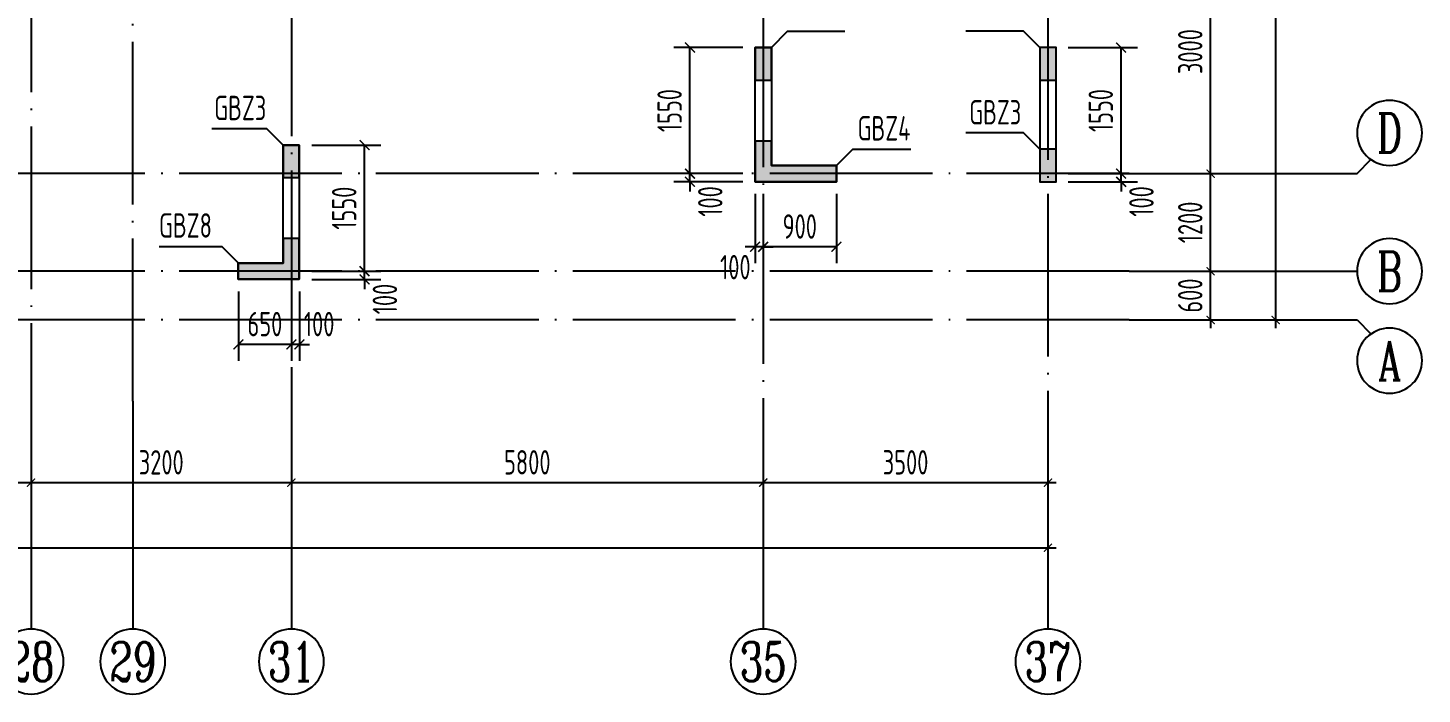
# Model space of a CAD drawing. Extents: x -655480 to 203344, y -294099 to 287156.
# Drawn here: x -266380 to -249241, y -11475 to -3283 of the extents above; entities that cross this region are included whole.
import ezdxf
from ezdxf.enums import TextEntityAlignment as Align

# ---------------------------------------------------------------- set-up
doc = ezdxf.new("R2010")
doc.units = 0
doc.header["$LTSCALE"] = 1000
doc.linetypes.add('DOTE', pattern=[2.42, 2, -0.2, 0.02, -0.2])
doc.layers.get('0').update_dxf_attribs({"linetype": 'CONTINUOUS'})
doc.layers.get('DEFPOINTS').update_dxf_attribs({"linetype": 'CONTINUOUS'})
for name, color, linetype in [('A-AXIS', 1, 'CONTINUOUS'), ('A-DOTE', 10, 'DOTE'), ('AXIS_NUM', 7, 'CONTINUOUS'), ('S-Q墙实线', 6, 'CONTINUOUS'), ('S-Q墙标注', 3, 'CONTINUOUS'), ('S-X详图填充', 252, 'CONTINUOUS'), ('S-X详图实线', 4, 'CONTINUOUS'), ('S-Y一般标注', 3, 'CONTINUOUS'), ('S-Z柱编号', 6, 'CONTINUOUS')]:
    doc.layers.add(name, color=color, linetype=linetype)
doc.styles.add('TSSD_Axis', font='complex.shx', dxfattribs={"width": 0.7, "bigfont": 'hztxt.shx'})
doc.styles.add('TSSD_DIMENSION', font='Tssdeng.shx', dxfattribs={"width": 0.7, "bigfont": 'tssdchn.shx'})
doc.styles.add('TSSD_REIN', font='tssdeng.shx', dxfattribs={"width": 0.7, "height": 300, "bigfont": 'tssdchn.shx'})
doc.styles.add('结构文字', font='zstxt.shx', dxfattribs={"width": 0.7, "bigfont": 'zshz.shx'})
doc.dimstyles.new('STRUCK', dxfattribs={"dimtxt": 400, "dimasz": 121, "dimexe": 200, "dimexo": 150, "dimgap": 115, "dimtad": 1, "dimdec": 0, "dimdsep": 46, "dimtxsty": '结构文字', "dimblk": 'ARCHTICK', "dimcen": 400, "dimclrd": 3, "dimclre": 3, "dimclrt": 7, "dimadec": 0, "dimazin": 0, "dimtfac": 1, "dimtdec": 0, "dimtix": 1, "dimtmove": 2, "dimatfit": 3, "dimldrblk": '_DIMX', "dimfxl": 1, "dimtolj": 1, "dimtzin": 0, "dimarcsym": 0})
doc.dimstyles.new('TSSD_100_100', dxfattribs={"dimtxt": 300, "dimasz": 100, "dimexe": 100, "dimexo": 250, "dimgap": 100, "dimtad": 1, "dimdec": 0, "dimzin": 0, "dimdsep": 46, "dimtxsty": 'TSSD_DIMENSION', "dimblk": 'ARCHTICK', "dimcen": 0, "dimdle": 100, "dimclrt": 7, "dimadec": 0, "dimazin": 0, "dimtfac": 1, "dimtdec": 0, "dimtix": 1, "dimtmove": 2, "dimatfit": 3, "dimldrblk": 'ARCHTICK', "dimfxl": 1, "dimtolj": 1, "dimtzin": 0, "dimarcsym": 0})

# ---------------------------------------------------------------- blocks, each defined once
blk = doc.blocks.new('_ArchTick')
at = {"color": 0, "linetype": 'ByBlock', "const_width": 0.15}
blk.add_lwpolyline([(-0.5, -0.5), (0.5, 0.5)], dxfattribs=at)
blk = doc.blocks.new('*D192')
at = {"layer": 'DEFPOINTS', "color": 0, "transparency": 16777216}
for p in [(42100, 3600), (45300, 3600), (45300, 2600)]:
    blk.add_point(p, dxfattribs=at)
at = {"layer": 'S-Y一般标注', "color": 0, "lineweight": -2, "transparency": 16777216}
for p, q in [((42100, 3350), (42100, 2500)), ((45300, 3350), (45300, 2500)), ((42000, 2600), (45400, 2600))]:
    blk.add_line(p, q, dxfattribs=at)
at = {"layer": 'S-Y一般标注', "color": 0, "lineweight": -2, "transparency": 16777216, "xscale": 100, "yscale": 100, "zscale": 100, "rotation": 180}
blk.add_blockref('_ArchTick', (42100, 2600), dxfattribs=at)
at = {"layer": 'S-Y一般标注', "color": 0, "lineweight": -2, "transparency": 16777216, "xscale": 100, "yscale": 100, "zscale": 100}
blk.add_blockref('_ArchTick', (45300, 2600), dxfattribs=at)
at = {"layer": 'S-Y一般标注', "color": 7, "transparency": 16777216, "insert": (43700, 2850), "char_height": 300, "attachment_point": 5, "style": 'TSSD_DIMENSION'}
blk.add_mtext('\\A1;3200', dxfattribs=at)
blk = doc.blocks.new('ts_axno')
at = {"color": 0, "linetype": 'ByBlock', "lineweight": -2}
blk.add_circle((0, 0), 0.5, dxfattribs=at)
at = {"color": 0, "linetype": 'ByBlock', "lineweight": -2, "style": 'TSSD_Axis', "width": 0.7}
blk.add_attdef('A', text='', height=0.6, dxfattribs=at).set_placement((0, 0), align=Align.MIDDLE_CENTER)
blk = doc.blocks.new('*D193')
at = {"layer": 'DEFPOINTS', "color": 0, "transparency": 16777216}
for p in [(45300, 3600), (51100, 3600), (51100, 2600)]:
    blk.add_point(p, dxfattribs=at)
at = {"layer": 'S-Y一般标注', "color": 0, "lineweight": -2, "transparency": 16777216}
for p, q in [((45300, 3350), (45300, 2500)), ((51100, 3350), (51100, 2500)), ((45200, 2600), (51200, 2600))]:
    blk.add_line(p, q, dxfattribs=at)
at = {"layer": 'S-Y一般标注', "color": 0, "lineweight": -2, "transparency": 16777216, "xscale": 100, "yscale": 100, "zscale": 100, "rotation": 180}
blk.add_blockref('_ArchTick', (45300, 2600), dxfattribs=at)
at = {"layer": 'S-Y一般标注', "color": 0, "lineweight": -2, "transparency": 16777216, "xscale": 100, "yscale": 100, "zscale": 100}
blk.add_blockref('_ArchTick', (51100, 2600), dxfattribs=at)
at = {"layer": 'S-Y一般标注', "color": 7, "transparency": 16777216, "insert": (48200, 2850), "char_height": 300, "attachment_point": 5, "style": 'TSSD_DIMENSION'}
blk.add_mtext('\\A1;5800', dxfattribs=at)
blk = doc.blocks.new('*D194')
at = {"layer": 'DEFPOINTS', "color": 0, "transparency": 16777216}
for p in [(51100, 3600), (54600, 3600), (54600, 2600)]:
    blk.add_point(p, dxfattribs=at)
at = {"layer": 'S-Y一般标注', "color": 0, "lineweight": -2, "transparency": 16777216}
for p, q in [((51100, 3350), (51100, 2500)), ((54600, 3350), (54600, 2500)), ((51000, 2600), (54700, 2600))]:
    blk.add_line(p, q, dxfattribs=at)
at = {"layer": 'S-Y一般标注', "color": 0, "lineweight": -2, "transparency": 16777216, "xscale": 100, "yscale": 100, "zscale": 100, "rotation": 180}
blk.add_blockref('_ArchTick', (51100, 2600), dxfattribs=at)
at = {"layer": 'S-Y一般标注', "color": 0, "lineweight": -2, "transparency": 16777216, "xscale": 100, "yscale": 100, "zscale": 100}
blk.add_blockref('_ArchTick', (54600, 2600), dxfattribs=at)
at = {"layer": 'S-Y一般标注', "color": 7, "transparency": 16777216, "insert": (52850, 2850), "char_height": 300, "attachment_point": 5, "style": 'TSSD_DIMENSION'}
blk.add_mtext('\\A1;3500', dxfattribs=at)
blk = doc.blocks.new('*D195')
at = {"layer": 'DEFPOINTS', "color": 0, "transparency": 16777216}
for p in [(4600, 3600), (54600, 3600), (54600, 1800)]:
    blk.add_point(p, dxfattribs=at)
at = {"layer": 'S-Y一般标注', "color": 0, "lineweight": -2, "transparency": 16777216}
for p, q in [((4600, 3350), (4600, 1700)), ((54600, 3350), (54600, 1700)), ((4500, 1800), (54700, 1800))]:
    blk.add_line(p, q, dxfattribs=at)
at = {"layer": 'S-Y一般标注', "color": 0, "lineweight": -2, "transparency": 16777216, "xscale": 100, "yscale": 100, "zscale": 100, "rotation": 180}
blk.add_blockref('_ArchTick', (4600, 1800), dxfattribs=at)
at = {"layer": 'S-Y一般标注', "color": 0, "lineweight": -2, "transparency": 16777216, "xscale": 100, "yscale": 100, "zscale": 100}
blk.add_blockref('_ArchTick', (54600, 1800), dxfattribs=at)
at = {"layer": 'S-Y一般标注', "color": 7, "transparency": 16777216, "insert": (29600, 2050), "char_height": 300, "attachment_point": 5, "style": 'TSSD_DIMENSION'}
blk.add_mtext('\\A1;50000', dxfattribs=at)
blk = doc.blocks.new('*D199')
at = {"layer": 'DEFPOINTS', "color": 0, "transparency": 16777216}
for p in [(38900, 3600), (42100, 3600), (42100, 2600)]:
    blk.add_point(p, dxfattribs=at)
at = {"layer": 'S-Y一般标注', "color": 0, "lineweight": -2, "transparency": 16777216}
for p, q in [((38900, 3350), (38900, 2500)), ((42100, 3350), (42100, 2500)), ((38800, 2600), (42200, 2600))]:
    blk.add_line(p, q, dxfattribs=at)
at = {"layer": 'S-Y一般标注', "color": 0, "lineweight": -2, "transparency": 16777216, "xscale": 100, "yscale": 100, "zscale": 100, "rotation": 180}
blk.add_blockref('_ArchTick', (38900, 2600), dxfattribs=at)
at = {"layer": 'S-Y一般标注', "color": 0, "lineweight": -2, "transparency": 16777216, "xscale": 100, "yscale": 100, "zscale": 100}
blk.add_blockref('_ArchTick', (42100, 2600), dxfattribs=at)
at = {"layer": 'S-Y一般标注', "color": 7, "transparency": 16777216, "insert": (40500, 2850), "char_height": 300, "attachment_point": 5, "style": 'TSSD_DIMENSION'}
blk.add_mtext('\\A1;3200', dxfattribs=at)
blk = doc.blocks.new('*D200')
at = {"layer": 'DEFPOINTS', "color": 0, "transparency": 16777216}
for p in [(55600, 5200), (56600, 5200), (55600, 4600)]:
    blk.add_point(p, dxfattribs=at)
at = {"layer": 'S-Y一般标注', "color": 0, "lineweight": -2, "transparency": 16777216}
for p, q in [((55850, 5200), (56700, 5200)), ((56600, 5200), (56600, 5300)), ((56600, 4600), (56600, 5200)), ((55850, 4600), (56700, 4600)), ((56600, 4600), (56600, 4500))]:
    blk.add_line(p, q, dxfattribs=at)
at = {"layer": 'S-Y一般标注', "color": 0, "lineweight": -2, "transparency": 16777216, "xscale": 100, "yscale": 100, "zscale": 100}
for p, rotation in [((56600, 5200), 270), ((56600, 4600), 90)]:
    blk.add_blockref('_ArchTick', p, dxfattribs=dict(at, rotation=rotation))
at = {"layer": 'S-Y一般标注', "color": 7, "transparency": 16777216, "insert": (56350, 4900), "char_height": 300, "attachment_point": 5, "rotation": 90, "style": 'TSSD_DIMENSION'}
blk.add_mtext('\\A1;600', dxfattribs=at)
blk = doc.blocks.new('*D206')
at = {"layer": 'DEFPOINTS', "color": 0, "transparency": 16777216}
for p in [(55600, 17150), (57400, 17150), (55600, 4600)]:
    blk.add_point(p, dxfattribs=at)
at = {"layer": 'S-Y一般标注', "color": 0, "lineweight": -2, "transparency": 16777216}
for p, q in [((55850, 17150), (57500, 17150)), ((57400, 4500), (57400, 17250)), ((55850, 4600), (57500, 4600))]:
    blk.add_line(p, q, dxfattribs=at)
at = {"layer": 'S-Y一般标注', "color": 0, "lineweight": -2, "transparency": 16777216, "xscale": 100, "yscale": 100, "zscale": 100}
for p, rotation in [((57400, 17150), 90), ((57400, 4600), 270)]:
    blk.add_blockref('_ArchTick', p, dxfattribs=dict(at, rotation=rotation))
at = {"layer": 'S-Y一般标注', "color": 7, "transparency": 16777216, "insert": (57150, 10875), "char_height": 300, "attachment_point": 5, "rotation": 90, "style": 'TSSD_DIMENSION'}
blk.add_mtext('\\A1;12550', dxfattribs=at)
blk = doc.blocks.new('*D208')
at = {"layer": 'DEFPOINTS', "color": 0, "transparency": 16777216}
for p in [(55600, 6400), (56600, 6400), (55600, 5200)]:
    blk.add_point(p, dxfattribs=at)
at = {"layer": 'S-Y一般标注', "color": 0, "lineweight": -2, "transparency": 16777216}
for p, q in [((55850, 6400), (56700, 6400)), ((56600, 5100), (56600, 6500)), ((55850, 5200), (56700, 5200))]:
    blk.add_line(p, q, dxfattribs=at)
at = {"layer": 'S-Y一般标注', "color": 0, "lineweight": -2, "transparency": 16777216, "xscale": 100, "yscale": 100, "zscale": 100}
for p, rotation in [((56600, 6400), 90), ((56600, 5200), 270)]:
    blk.add_blockref('_ArchTick', p, dxfattribs=dict(at, rotation=rotation))
at = {"layer": 'S-Y一般标注', "color": 7, "transparency": 16777216, "insert": (56350, 5800), "char_height": 300, "attachment_point": 5, "rotation": 90, "style": 'TSSD_DIMENSION'}
blk.add_mtext('\\A1;1200', dxfattribs=at)
blk = doc.blocks.new('*D209')
at = {"layer": 'DEFPOINTS', "color": 0, "transparency": 16777216}
for p in [(55600, 9400), (56600, 9400), (55600, 6400)]:
    blk.add_point(p, dxfattribs=at)
at = {"layer": 'S-Y一般标注', "color": 0, "lineweight": -2, "transparency": 16777216}
for p, q in [((56600, 6300), (56600, 9500)), ((55850, 9400), (56700, 9400)), ((55850, 6400), (56700, 6400))]:
    blk.add_line(p, q, dxfattribs=at)
at = {"layer": 'S-Y一般标注', "color": 0, "lineweight": -2, "transparency": 16777216, "xscale": 100, "yscale": 100, "zscale": 100}
for p, rotation in [((56600, 9400), 90), ((56600, 6400), 270)]:
    blk.add_blockref('_ArchTick', p, dxfattribs=dict(at, rotation=rotation))
at = {"layer": 'S-Y一般标注', "color": 7, "transparency": 16777216, "insert": (56350, 7900), "char_height": 300, "attachment_point": 5, "rotation": 90, "style": 'TSSD_DIMENSION'}
blk.add_mtext('\\A1;3000', dxfattribs=at)
blk = doc.blocks.new('*D2122')
at = {"layer": 'DEFPOINTS', "color": 0, "transparency": 16777216}
for p in [(-253741, -5075), (-252941, -5075), (-253741, -5175)]:
    blk.add_point(p, dxfattribs=at)
at = {"layer": 'S-Q墙标注', "color": 3, "lineweight": -2, "transparency": 16777216}
for p, q in [((-252941, -5075), (-252941, -4954)), ((-253591, -5075), (-252741, -5075)), ((-252941, -5175), (-252941, -5075)), ((-253591, -5175), (-252741, -5175)), ((-252941, -5175), (-252941, -5296))]:
    blk.add_line(p, q, dxfattribs=at)
at = {"layer": 'S-Q墙标注', "color": 3, "lineweight": -2, "transparency": 16777216, "xscale": 121, "yscale": 121, "zscale": 121}
for p, rotation in [((-252941, -5075), 270), ((-252941, -5175), 90)]:
    blk.add_blockref('_ArchTick', p, dxfattribs=dict(at, rotation=rotation))
at = {"layer": 'S-Q墙标注', "color": 7, "transparency": 16777216, "insert": (-252691, -5417), "char_height": 300, "attachment_point": 5, "rotation": 90, "style": 'TSSD_REIN'}
blk.add_mtext('\\A1;100', dxfattribs=at)
blk = doc.blocks.new('_DIMX')
blk.add_line((-150, 0), (150, 0))
at = {"const_width": 50}
blk.add_lwpolyline([(-70, -70), (70, 70)], dxfattribs=at)
blk = doc.blocks.new('*D2123')
at = {"layer": 'DEFPOINTS', "color": 0, "transparency": 16777216}
for p in [(-253741, -3525), (-252941, -3525), (-253741, -5075)]:
    blk.add_point(p, dxfattribs=at)
at = {"layer": 'S-Q墙标注', "color": 3, "lineweight": -2, "transparency": 16777216}
for p, q in [((-253591, -3525), (-252741, -3525)), ((-252941, -5075), (-252941, -3525)), ((-253591, -5075), (-252741, -5075))]:
    blk.add_line(p, q, dxfattribs=at)
at = {"layer": 'S-Q墙标注', "color": 3, "lineweight": -2, "transparency": 16777216, "xscale": 121, "yscale": 121, "zscale": 121}
for p, rotation in [((-252941, -3525), 90), ((-252941, -5075), 270)]:
    blk.add_blockref('_ArchTick', p, dxfattribs=dict(at, rotation=rotation))
at = {"layer": 'S-Q墙标注', "color": 7, "transparency": 16777216, "insert": (-253191, -4300), "char_height": 300, "attachment_point": 5, "rotation": 90, "style": 'TSSD_REIN'}
blk.add_mtext('\\A1;1550', dxfattribs=at)
blk = doc.blocks.new('*D2126')
at = {"layer": 'DEFPOINTS', "color": 0, "transparency": 16777216}
for p in [(-258241, -5075), (-257441, -5075), (-257441, -5175)]:
    blk.add_point(p, dxfattribs=at)
at = {"layer": 'S-Q墙标注', "color": 3, "lineweight": -2, "transparency": 16777216}
for p, q in [((-258241, -5075), (-258241, -4954)), ((-257591, -5075), (-258441, -5075)), ((-258241, -5175), (-258241, -5075)), ((-257591, -5175), (-258441, -5175)), ((-258241, -5175), (-258241, -5296))]:
    blk.add_line(p, q, dxfattribs=at)
at = {"layer": 'S-Q墙标注', "color": 3, "lineweight": -2, "transparency": 16777216, "xscale": 121, "yscale": 121, "zscale": 121}
for p, rotation in [((-258241, -5075), 270), ((-258241, -5175), 90)]:
    blk.add_blockref('_ArchTick', p, dxfattribs=dict(at, rotation=rotation))
at = {"layer": 'S-Q墙标注', "color": 7, "transparency": 16777216, "insert": (-257991, -5417), "char_height": 300, "attachment_point": 5, "rotation": 90, "style": 'TSSD_REIN'}
blk.add_mtext('\\A1;100', dxfattribs=at)
blk = doc.blocks.new('*D2127')
at = {"layer": 'DEFPOINTS', "color": 0, "transparency": 16777216}
for p in [(-258241, -3525), (-257441, -3525), (-257441, -5075)]:
    blk.add_point(p, dxfattribs=at)
at = {"layer": 'S-Q墙标注', "color": 3, "lineweight": -2, "transparency": 16777216}
for p, q in [((-257591, -3525), (-258441, -3525)), ((-258241, -5075), (-258241, -3525)), ((-257591, -5075), (-258441, -5075))]:
    blk.add_line(p, q, dxfattribs=at)
at = {"layer": 'S-Q墙标注', "color": 3, "lineweight": -2, "transparency": 16777216, "xscale": 121, "yscale": 121, "zscale": 121}
for p, rotation in [((-258241, -3525), 90), ((-258241, -5075), 270)]:
    blk.add_blockref('_ArchTick', p, dxfattribs=dict(at, rotation=rotation))
at = {"layer": 'S-Q墙标注', "color": 7, "transparency": 16777216, "insert": (-258491, -4300), "char_height": 300, "attachment_point": 5, "rotation": 90, "style": 'TSSD_REIN'}
blk.add_mtext('\\A1;1550', dxfattribs=at)
blk = doc.blocks.new('*D2128')
at = {"layer": 'DEFPOINTS', "color": 0, "transparency": 16777216}
for p in [(-257341, -5175), (-256441, -5175), (-257341, -5975)]:
    blk.add_point(p, dxfattribs=at)
at = {"layer": 'S-Q墙标注', "color": 3, "lineweight": -2, "transparency": 16777216}
for p, q in [((-257341, -5325), (-257341, -6175)), ((-256441, -5325), (-256441, -6175)), ((-256441, -5975), (-257341, -5975))]:
    blk.add_line(p, q, dxfattribs=at)
at = {"layer": 'S-Q墙标注', "color": 3, "lineweight": -2, "transparency": 16777216, "xscale": 121, "yscale": 121, "zscale": 121, "rotation": 180}
blk.add_blockref('_ArchTick', (-257341, -5975), dxfattribs=at)
at = {"layer": 'S-Q墙标注', "color": 3, "lineweight": -2, "transparency": 16777216, "xscale": 121, "yscale": 121, "zscale": 121}
blk.add_blockref('_ArchTick', (-256441, -5975), dxfattribs=at)
at = {"layer": 'S-Q墙标注', "color": 7, "transparency": 16777216, "insert": (-256891, -5725), "char_height": 300, "attachment_point": 5, "style": 'TSSD_REIN'}
blk.add_mtext('\\A1;900', dxfattribs=at)
blk = doc.blocks.new('*D2129')
at = {"layer": 'DEFPOINTS', "color": 0, "transparency": 16777216}
for p in [(-257441, -5175), (-257341, -5175), (-257441, -5975)]:
    blk.add_point(p, dxfattribs=at)
at = {"layer": 'S-Q墙标注', "color": 3, "lineweight": -2, "transparency": 16777216}
for p, q in [((-257441, -5325), (-257441, -6175)), ((-257341, -5325), (-257341, -6175)), ((-257441, -5975), (-257562, -5975)), ((-257341, -5975), (-257441, -5975)), ((-257341, -5975), (-257220, -5975))]:
    blk.add_line(p, q, dxfattribs=at)
at = {"layer": 'S-Q墙标注', "color": 3, "lineweight": -2, "transparency": 16777216, "xscale": 121, "yscale": 121, "zscale": 121}
blk.add_blockref('_ArchTick', (-257441, -5975), dxfattribs=at)
at = {"layer": 'S-Q墙标注', "color": 3, "lineweight": -2, "transparency": 16777216, "xscale": 121, "yscale": 121, "zscale": 121, "rotation": 180}
blk.add_blockref('_ArchTick', (-257341, -5975), dxfattribs=at)
at = {"layer": 'S-Q墙标注', "color": 7, "transparency": 16777216, "insert": (-257683, -6225), "char_height": 300, "attachment_point": 5, "style": 'TSSD_REIN'}
blk.add_mtext('\\A1;100', dxfattribs=at)
blk = doc.blocks.new('*D2130')
at = {"layer": 'DEFPOINTS', "color": 0, "transparency": 16777216}
for p in [(-263041, -6275), (-262241, -6275), (-263041, -6375)]:
    blk.add_point(p, dxfattribs=at)
at = {"layer": 'S-Q墙标注', "color": 3, "lineweight": -2, "transparency": 16777216}
for p, q in [((-262241, -6275), (-262241, -6154)), ((-262891, -6275), (-262041, -6275)), ((-262241, -6375), (-262241, -6275)), ((-262891, -6375), (-262041, -6375)), ((-262241, -6375), (-262241, -6496))]:
    blk.add_line(p, q, dxfattribs=at)
at = {"layer": 'S-Q墙标注', "color": 3, "lineweight": -2, "transparency": 16777216, "xscale": 121, "yscale": 121, "zscale": 121}
for p, rotation in [((-262241, -6275), 270), ((-262241, -6375), 90)]:
    blk.add_blockref('_ArchTick', p, dxfattribs=dict(at, rotation=rotation))
at = {"layer": 'S-Q墙标注', "color": 7, "transparency": 16777216, "insert": (-261991, -6617), "char_height": 300, "attachment_point": 5, "rotation": 90, "style": 'TSSD_REIN'}
blk.add_mtext('\\A1;100', dxfattribs=at)
blk = doc.blocks.new('*D2131')
at = {"layer": 'DEFPOINTS', "color": 0, "transparency": 16777216}
for p in [(-263041, -4725), (-262241, -4725), (-263041, -6275)]:
    blk.add_point(p, dxfattribs=at)
at = {"layer": 'S-Q墙标注', "color": 3, "lineweight": -2, "transparency": 16777216}
for p, q in [((-262891, -4725), (-262041, -4725)), ((-262241, -6275), (-262241, -4725)), ((-262891, -6275), (-262041, -6275))]:
    blk.add_line(p, q, dxfattribs=at)
at = {"layer": 'S-Q墙标注', "color": 3, "lineweight": -2, "transparency": 16777216, "xscale": 121, "yscale": 121, "zscale": 121}
for p, rotation in [((-262241, -4725), 90), ((-262241, -6275), 270)]:
    blk.add_blockref('_ArchTick', p, dxfattribs=dict(at, rotation=rotation))
at = {"layer": 'S-Q墙标注', "color": 7, "transparency": 16777216, "insert": (-262491, -5500), "char_height": 300, "attachment_point": 5, "rotation": 90, "style": 'TSSD_REIN'}
blk.add_mtext('\\A1;1550', dxfattribs=at)
blk = doc.blocks.new('*D2132')
at = {"layer": 'DEFPOINTS', "color": 0, "transparency": 16777216}
for p in [(-263141, -6375), (-263041, -6375), (-263141, -7175)]:
    blk.add_point(p, dxfattribs=at)
at = {"layer": 'S-Q墙标注', "color": 3, "lineweight": -2, "transparency": 16777216}
for p, q in [((-263141, -6525), (-263141, -7375)), ((-263041, -6525), (-263041, -7375)), ((-263141, -7175), (-263262, -7175)), ((-263041, -7175), (-263141, -7175)), ((-263041, -7175), (-262920, -7175))]:
    blk.add_line(p, q, dxfattribs=at)
at = {"layer": 'S-Q墙标注', "color": 3, "lineweight": -2, "transparency": 16777216, "xscale": 121, "yscale": 121, "zscale": 121}
blk.add_blockref('_ArchTick', (-263141, -7175), dxfattribs=at)
at = {"layer": 'S-Q墙标注', "color": 3, "lineweight": -2, "transparency": 16777216, "xscale": 121, "yscale": 121, "zscale": 121, "rotation": 180}
blk.add_blockref('_ArchTick', (-263041, -7175), dxfattribs=at)
at = {"layer": 'S-Q墙标注', "color": 7, "transparency": 16777216, "insert": (-262799, -6925), "char_height": 300, "attachment_point": 5, "style": 'TSSD_REIN'}
blk.add_mtext('\\A1;100', dxfattribs=at)
blk = doc.blocks.new('*D2133')
at = {"layer": 'DEFPOINTS', "color": 0, "transparency": 16777216}
for p in [(-263791, -6375), (-263141, -6375), (-263791, -7175)]:
    blk.add_point(p, dxfattribs=at)
at = {"layer": 'S-Q墙标注', "color": 3, "lineweight": -2, "transparency": 16777216}
for p, q in [((-263791, -6525), (-263791, -7375)), ((-263141, -6525), (-263141, -7375)), ((-263141, -7175), (-263791, -7175))]:
    blk.add_line(p, q, dxfattribs=at)
at = {"layer": 'S-Q墙标注', "color": 3, "lineweight": -2, "transparency": 16777216, "xscale": 121, "yscale": 121, "zscale": 121, "rotation": 180}
blk.add_blockref('_ArchTick', (-263791, -7175), dxfattribs=at)
at = {"layer": 'S-Q墙标注', "color": 3, "lineweight": -2, "transparency": 16777216, "xscale": 121, "yscale": 121, "zscale": 121}
blk.add_blockref('_ArchTick', (-263141, -7175), dxfattribs=at)
at = {"layer": 'S-Q墙标注', "color": 7, "transparency": 16777216, "insert": (-263466, -6925), "char_height": 300, "attachment_point": 5, "style": 'TSSD_REIN'}
blk.add_mtext('\\A1;650', dxfattribs=at)
blk = doc.blocks.new('20210726.16395156')
at = {"layer": 'A-AXIS'}
for p, q in [((58400, 6400), (58571.6, 6571.7)), ((55600, 6400), (58400, 6400)), ((55600, 5200), (58400, 5200)), ((55600, 4600), (58400, 4600)), ((58400, 4600), (58571.6, 4428.4)), ((42100, 3600), (42100, 800)), ((43350, 3600.3), (43350, 800.3)), ((45300, 3600), (45300, 800)), ((51100, 3600), (51100, 800)), ((54600, 3600), (54600, 800))]:
    blk.add_line(p, q, dxfattribs=at)
at = {"layer": 'A-DOTE'}
for p, q in [((54600, 18249.9), (54600, 3600)), ((45299.8, 13700), (45300, 3600)), ((43350, 3600.2), (43350, 11500)), ((51100, 10900), (51100, 3600)), ((42100, 9400), (42100, 3600)), ((55600, 6400), (3600, 6400)), ((55600, 5200), (3600, 5200)), ((55600, 4600), (3600, 4600))]:
    blk.add_line(p, q, dxfattribs=at)
at = {"layer": 'A-AXIS'}
ref = blk.add_blockref('ts_axno', (58800, 6900), dxfattribs=dict(at, xscale=-800, yscale=800, zscale=800, rotation=180))
ref.add_attrib('C', 'D', dxfattribs={"layer": 'AXIS_NUM', "height": 480, "style": 'TSSD_Axis', "width": 0.7}).set_placement((58800, 6900), align=Align.MIDDLE_CENTER)
ref = blk.add_blockref('ts_axno', (58800, 5200), dxfattribs=dict(at, xscale=-800, yscale=800, zscale=800))
ref.add_attrib('A', 'B', dxfattribs={"layer": 'AXIS_NUM', "height": 480, "style": 'TSSD_Axis', "width": 0.7}).set_placement((58800, 5200), align=Align.MIDDLE_CENTER)
ref = blk.add_blockref('ts_axno', (58800, 4100), dxfattribs=dict(at, xscale=-800, yscale=800, zscale=800))
ref.add_attrib('F', 'A', dxfattribs={"layer": 'AXIS_NUM', "height": 480, "style": 'TSSD_Axis', "width": 0.7}).set_placement((58800, 4100), align=Align.MIDDLE_CENTER)
ref = blk.add_blockref('ts_axno', (42100, 400), dxfattribs=dict(at, xscale=-800, yscale=800, zscale=800, rotation=180))
ref.add_attrib('19', '28', dxfattribs={"layer": 'AXIS_NUM', "height": 480, "style": 'TSSD_Axis', "width": 0.7}).set_placement((42100, 400), align=Align.MIDDLE_CENTER)
ref = blk.add_blockref('ts_axno', (43350, 400.3), dxfattribs=dict(at, xscale=-800, yscale=800, zscale=800, rotation=180))
ref.add_attrib('5', '29', dxfattribs={"layer": 'AXIS_NUM', "height": 480, "style": 'TSSD_Axis', "width": 0.7}).set_placement((43350, 400.3), align=Align.MIDDLE_CENTER)
ref = blk.add_blockref('ts_axno', (45300, 400), dxfattribs=dict(at, xscale=-800, yscale=800, zscale=800, rotation=180))
ref.add_attrib('19', '31', dxfattribs={"layer": 'AXIS_NUM', "height": 480, "style": 'TSSD_Axis', "width": 0.7}).set_placement((45300, 400), align=Align.MIDDLE_CENTER)
ref = blk.add_blockref('ts_axno', (51100, 400), dxfattribs=dict(at, xscale=-800, yscale=800, zscale=800, rotation=180))
ref.add_attrib('22', '35', dxfattribs={"layer": 'AXIS_NUM', "height": 480, "style": 'TSSD_Axis', "width": 0.7}).set_placement((51100, 400), align=Align.MIDDLE_CENTER)
ref = blk.add_blockref('ts_axno', (54600, 400), dxfattribs=dict(at, xscale=-800, yscale=800, zscale=800, rotation=180))
ref.add_attrib('23', '37', dxfattribs={"layer": 'AXIS_NUM', "height": 480, "style": 'TSSD_Axis', "width": 0.7}).set_placement((54600, 400), align=Align.MIDDLE_CENTER)
at = {"layer": 'S-Y一般标注'}
for base, p1, p2, picture, middle in [((57400, 17150), (55600, 4600), (55600, 17150), '*D206', (57150, 10875)), ((56600, 9400), (55600, 6400), (55600, 9400), '*D209', (56350, 7900)), ((56600, 6400), (55600, 5200), (55600, 6400), '*D208', (56350, 5800)), ((56600, 5200), (55600, 4600), (55600, 5200), '*D200', (56350, 4900))]:
    dim = blk.add_linear_dim(base=base, p1=p1, p2=p2, angle=90, dimstyle='TSSD_100_100', dxfattribs=at)
    dim.commit()
    dim.dimension.update_dxf_attribs({"geometry": picture, "text_midpoint": middle})
for base, p1, p2, picture, middle in [((54600, 1800), (4600, 3600), (54600, 3600), '*D195', (29600, 2050)), ((42100, 2600.1), (38900, 3600.1), (42100, 3600.1), '*D199', (40500, 2850.1)), ((45300, 2600.1), (42100, 3600.1), (45300, 3600.1), '*D192', (43700, 2850.1)), ((51100, 2600), (45300, 3600), (51100, 3600), '*D193', (48200, 2850)), ((54600, 2600), (51100, 3600), (54600, 3600), '*D194', (52850, 2850))]:
    dim = blk.add_linear_dim(base=base, p1=p1, p2=p2, dimstyle='TSSD_100_100', dxfattribs=at)
    dim.commit()
    dim.dimension.update_dxf_attribs({"geometry": picture, "text_midpoint": middle})

msp = doc.modelspace()

# ---------------------------------------------------------------- hatches: boundary and pattern name
at = {"layer": 'S-X详图填充'}
h = msp.add_hatch(color=256, dxfattribs=at)
h.dxf.hatch_style = 1
h.paths.add_polyline_path([(-257440.67, -3924.74), (-257240.67, -3924.74), (-257240.67, -3524.74), (-257440.67, -3524.74)])
h = msp.add_hatch(color=256, dxfattribs=at)
h.dxf.hatch_style = 1
h.paths.add_polyline_path([(-253940.65, -3924.74), (-253740.65, -3924.74), (-253740.65, -3524.74), (-253940.65, -3524.74)])
h = msp.add_hatch(color=256, dxfattribs=at)
h.dxf.hatch_style = 1
h.paths.add_polyline_path([(-263243.16, -5124.75), (-263043.16, -5124.75), (-263043.16, -4724.75), (-263243.16, -4724.75)])
h = msp.add_hatch(color=256, dxfattribs=at)
h.dxf.hatch_style = 1
h.paths.add_polyline_path([(-257240.67, -4674.74), (-257440.67, -4674.74), (-257440.67, -5174.74), (-256440.67, -5174.74), (-256440.67, -4974.74), (-257240.67, -4974.74)])
h = msp.add_hatch(color=256, dxfattribs=at)
h.dxf.hatch_style = 1
h.paths.add_polyline_path([(-253740.65, -4774.74), (-253940.65, -4774.74), (-253940.65, -5174.74), (-253740.65, -5174.74)])
h = msp.add_hatch(color=256, dxfattribs=at)
h.dxf.hatch_style = 1
h.paths.add_polyline_path([(-263043.16, -5874.75), (-263243.16, -5874.75), (-263243.16, -6174.75), (-263793.15, -6174.75), (-263793.15, -6374.75), (-263043.16, -6374.75)])

# ---------------------------------------------------------------- linework, layer by layer
at = {"layer": 'S-Q墙实线'}
msp.add_lwpolyline([(-256540.66, -4974.74), (-256440.67, -4974.74), (-256440.67, -5174.74), (-256540.66, -5174.74), (-257440.67, -5174.74), (-257440.67, -3524.74), (-257240.67, -3524.74), (-257240.67, -4974.74), (-256540.66, -4974.74)], dxfattribs=at)
for points in [[(-253740.65, -5174.74), (-253740.65, -3524.74), (-253940.65, -3524.74), (-253940.65, -5174.74)], [(-263043.16, -6374.75), (-263793.15, -6374.75), (-263793.15, -6174.75), (-263243.16, -6174.75), (-263243.16, -5074.74), (-263243.16, -4724.75), (-263043.16, -4724.75), (-263043.16, -5074.74)]]:
    msp.add_lwpolyline(points, close=True, dxfattribs=at)
at = {"layer": 'S-X详图实线'}
for points in [[(-257440.67, -3924.74), (-257240.67, -3924.74), (-257240.67, -3524.74), (-257440.67, -3524.74), (-257440.67, -3924.74)], [(-253940.65, -3924.74), (-253740.65, -3924.74), (-253740.65, -3524.74), (-253940.65, -3524.74), (-253940.65, -3924.74)], [(-263243.16, -5124.75), (-263043.16, -5124.75), (-263043.16, -4724.75), (-263243.16, -4724.75), (-263243.16, -5124.75)], [(-257240.67, -4674.74), (-257440.67, -4674.74), (-257440.67, -5174.74), (-256440.67, -5174.74), (-256440.67, -4974.74), (-257240.67, -4974.74), (-257240.67, -4674.74)], [(-253740.65, -4774.74), (-253940.65, -4774.74), (-253940.65, -5174.74), (-253740.65, -5174.74), (-253740.65, -4774.74)], [(-263043.16, -5874.75), (-263243.16, -5874.75), (-263243.16, -6174.75), (-263793.15, -6174.75), (-263793.15, -6374.75), (-263043.16, -6374.75), (-263043.16, -5874.75)]]:
    msp.add_lwpolyline(points, close=True, dxfattribs=at)
at = {"layer": 'S-Z柱编号', "color": 7}
for points in [[(-257240.65, -3524.74), (-257040.65, -3324.74), (-256336.77, -3324.74)], [(-253940.65, -3524.78), (-254140.65, -3324.78), (-254848.03, -3324.78)], [(-263240.65, -4724.75), (-263440.65, -4524.75), (-264119.25, -4524.75)], [(-253940.65, -4774.74), (-254140.65, -4574.74), (-254848.03, -4574.74)], [(-256440.65, -4974.74), (-256240.65, -4774.74), (-255525.43, -4774.74)], [(-263790.63, -6174.75), (-263990.63, -5974.75), (-264764.9, -5974.75)]]:
    msp.add_lwpolyline(points, dxfattribs=at)

# ---------------------------------------------------------------- block references
at = {"layer": 'A-DOTE'}
msp.add_blockref('20210726.16395156', (-308440.63, -11474.79), dxfattribs=at)

# ---------------------------------------------------------------- texts
at = {"layer": 'S-Z柱编号', "color": 7, "style": 'TSSD_REIN', "width": 0.7}
for s, p in [('GBZ3', (-264089.17, -4508)), ('GBZ3', (-254807.86, -4561)), ('GBZ4', (-256180.44, -4757.9)), ('GBZ8', (-264767.46, -5952.35))]:
    msp.add_text(s, height=300, dxfattribs=at).set_placement(p, align=Align.BOTTOM_LEFT)

# ---------------------------------------------------------------- dimensions: what is measured, and where the dimension line sits
at = {"layer": 'S-Q墙标注'}
for base, p1, p2, angle, picture, middle in [((-258240.65, -3524.74), (-257440.65, -5074.74), (-257440.65, -3524.74), 90, '*D2127', (-258490.65, -4299.74)), ((-252940.65, -3524.78), (-253740.65, -5074.74), (-253740.65, -3524.78), 90, '*D2123', (-253190.65, -4299.76)), ((-262240.65, -4724.75), (-263040.65, -6274.74), (-263040.65, -4724.75), 90, '*D2131', (-262490.65, -5499.75)), ((-257340.63, -5974.74), (-256440.65, -5174.74), (-257340.63, -5174.74), 180, '*D2128', (-256890.64, -5724.74)), ((-263790.63, -7174.75), (-263140.67, -6374.75), (-263790.63, -6374.75), 180, '*D2133', (-263465.65, -6924.75))]:
    dim = msp.add_linear_dim(base=base, p1=p1, p2=p2, angle=angle, dimstyle='STRUCK', override={"dimtxt": 300, "dimgap": 100, "dimtxsty": 'TSSD_REIN'}, dxfattribs=at)
    dim.commit()
    dim.dimension.update_dxf_attribs({"geometry": picture, "text_midpoint": middle})
for base, p1, p2, angle, picture, middle in [((-258240.65, -5074.74), (-257440.65, -5174.74), (-257440.65, -5074.74), 90, '*D2126', (-257990.65, -5416.66)), ((-252940.65, -5074.74), (-253740.65, -5174.74), (-253740.65, -5074.74), 90, '*D2122', (-252690.65, -5416.66)), ((-257440.65, -5974.74), (-257340.63, -5174.74), (-257440.65, -5174.74), 180, '*D2129', (-257682.57, -6224.74)), ((-262240.65, -6274.74), (-263040.65, -6374.75), (-263040.65, -6274.74), 90, '*D2130', (-261990.65, -6616.67)), ((-263140.67, -7174.75), (-263040.65, -6374.75), (-263140.67, -6374.75), 180, '*D2132', (-262798.72, -6924.75))]:
    dim = msp.add_linear_dim(base=base, p1=p1, p2=p2, angle=angle, dimstyle='STRUCK', override={"dimtxt": 300, "dimgap": 100, "dimtxsty": 'TSSD_REIN'}, dxfattribs=at)
    dim.commit()
    dim.dimension.update_dxf_attribs({"geometry": picture, "text_midpoint": middle, "dimtype": 160})

doc.saveas('drawing.dxf')
